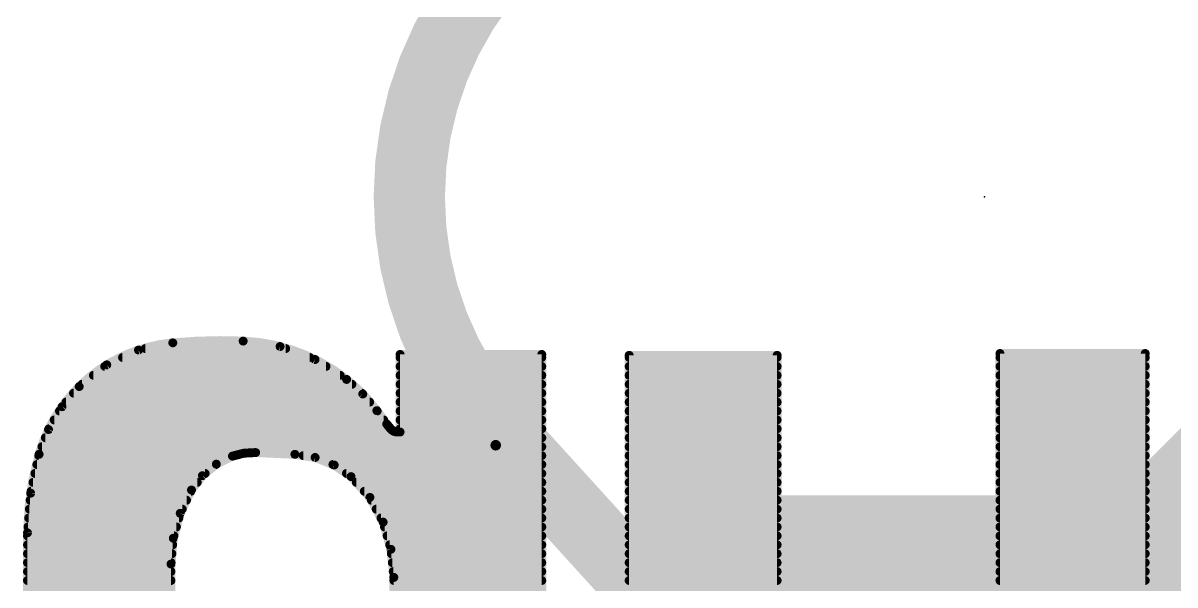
# Model space of a CAD drawing. Extents: x -0.1 to 26.8, y -8.9 to 12.8.
# Drawn here: x 7.166 to 10.449, y 2.07 to 3.67 of the extents above; entities that cross this region are included whole.
import ezdxf

# ---------------------------------------------------------------- set-up
doc = ezdxf.new("R2010")
doc.units = 0
for name, color, linetype in [('1', 12, 'CONTINUOUS'), ('21', 41, 'CONTINUOUS'), ('22', 40, 'CONTINUOUS'), ('23', 53, 'CONTINUOUS'), ('51', 53, 'CONTINUOUS')]:
    doc.layers.add(name, color=color, linetype=linetype)

# ---------------------------------------------------------------- blocks, each defined once
blk = doc.blocks.new('RECT')
blk.add_solid([(-0.5, -0.5), (0.5, -0.5), (-0.5, 0.5), (0.5, 0.5)])

msp = doc.modelspace()

# ---------------------------------------------------------------- linework, layer by layer
at = {"layer": '1', "const_width": 0.254}
for points in [[(11.6332, 3.5052), (10.3632, 2.2352)], [(10.3632, 2.2352), (10.3632, 1.143)]]:
    msp.add_lwpolyline(points, dxfattribs=at)
at = {"layer": '1', "const_width": 0.127}
for points in [[(10.4267, 2.2352, 1), (10.2997, 2.2352)], [(10.3183, 2.2801, 1), (10.4081, 2.1903)]]:
    msp.add_lwpolyline(points, format="xyb", dxfattribs=at)
at = {"layer": '21'}
for points, const_width in [([(8.5321, 3.8533, 0.391), (8.5321, 2.4967)], 0.2032), ([(8.5697, 2.5309, 1), (8.4945, 2.4625)], 0.1016), ([(8.4948, 2.4622, 1), (8.5694, 2.5312)], 0.1016)]:
    msp.add_lwpolyline(points, format="xyb", dxfattribs=dict(at, const_width=const_width))
at = {"layer": '21', "const_width": 0.2032}
msp.add_lwpolyline([(8.5321, 2.4967), (9.006, 1.975)], dxfattribs=at)
at = {"layer": '22'}
for points, const_width in [([(7.5929, 2.7596, 0.1741), (7.3262, 2.6351)], 0.0254), ([(7.7935, 2.7646, 0.0335), (7.5929, 2.7596)], 0.0254), ([(7.5927, 2.7659, 1), (7.5931, 2.7533)], 0.0127), ([(7.5923, 2.7659, 1), (7.5935, 2.7533)], 0.0127), ([(7.5942, 2.7534, 1), (7.5916, 2.7658)], 0.0127), ([(7.5935, 2.7533, 1), (7.5923, 2.7659)], 0.0127), ([(7.7944, 2.7709, 1), (7.7926, 2.7583)], 0.0127), ([(8.0882, 2.6554, 0.1577), (7.7935, 2.7646)], 0.0254), ([(7.7938, 2.7709, 1), (7.7932, 2.7583)], 0.0127), ([(7.7932, 2.7583, 1), (7.7938, 2.7709)], 0.0127), ([(7.7937, 2.7583, 1), (7.7933, 2.7709)], 0.0127), ([(7.9009, 2.7551, 1), (7.8965, 2.7432)], 0.0127), ([(7.8977, 2.7428, 1), (7.8996, 2.7554)], 0.0127), ([(7.4496, 2.7241, 1), (7.4496, 2.7115)], 0.0127), ([(7.4939, 2.7453, 1), (7.4965, 2.7329)], 0.0127), ([(7.4979, 2.7333, 1), (7.4925, 2.7448)], 0.0127), ([(7.5148, 2.7496, 1), (7.5148, 2.7369)], 0.0127), ([(7.9146, 2.7369, 1), (7.9146, 2.7496)], 0.0127), ([(7.9831, 2.7115, 1), (7.9831, 2.7241)], 0.0127), ([(8.0017, 2.7175, 1), (7.9949, 2.7068)], 0.0127), ([(8.2406, 2.7329, 1), (8.2406, 2.7202)], 0.0127), ([(8.247, 2.7265, 1), (8.2343, 2.7265)], 0.0127), ([(8.2406, 2.7329, 1), (8.2406, 2.7202)], 0.0127), ([(8.247, 2.7265, 1), (8.2343, 2.7265)], 0.0127), ([(8.2406, 2.7241, 1), (8.2406, 2.7115)], 0.0127), ([(8.6508, 2.7265, 1), (8.6381, 2.7265)], 0.0127), ([(8.6508, 2.7265, 1), (8.6381, 2.7265)], 0.0127), ([(8.6444, 2.7202, 1), (8.6444, 2.7329)], 0.0127), ([(8.6444, 2.7202, 1), (8.6444, 2.7329)], 0.0127), ([(8.6444, 2.7115, 1), (8.6444, 2.7241)], 0.0127), ([(8.8934, 2.7304, 1), (8.8934, 2.7177)], 0.0127), ([(8.8997, 2.724, 1), (8.8871, 2.724)], 0.0127), ([(8.8934, 2.7241, 1), (8.8934, 2.7115)], 0.0127), ([(9.3214, 2.724, 1), (9.3087, 2.724)], 0.0127), ([(9.315, 2.7177, 1), (9.315, 2.7304)], 0.0127), ([(9.315, 2.7115, 1), (9.315, 2.7241)], 0.0127), ([(9.95, 2.7355, 1), (9.95, 2.7228)], 0.0127), ([(9.9564, 2.7291, 1), (9.9437, 2.7291)], 0.0127), ([(9.95, 2.7241, 1), (9.95, 2.7115)], 0.0127), ([(10.3704, 2.7291, 1), (10.3577, 2.7291)], 0.0127), ([(10.364, 2.7228, 1), (10.364, 2.7355)], 0.0127), ([(10.364, 2.7115, 1), (10.364, 2.7241)], 0.0127), ([(7.399, 2.6987, 1), (7.399, 2.6861)], 0.0127), ([(7.402, 2.7026, 1), (7.4074, 2.6911)], 0.0127), ([(7.4086, 2.6918, 1), (7.4008, 2.7018)], 0.0127), ([(7.9961, 2.7062, 1), (8.0005, 2.7181)], 0.0127), ([(8.0296, 2.6861, 1), (8.0296, 2.6987)], 0.0127), ([(8.2406, 2.6987, 1), (8.2406, 2.6861)], 0.0127), ([(8.6444, 2.6861, 1), (8.6444, 2.6987)], 0.0127), ([(8.8934, 2.6987, 1), (8.8934, 2.6861)], 0.0127), ([(9.315, 2.6861, 1), (9.315, 2.6987)], 0.0127), ([(9.95, 2.6987, 1), (9.95, 2.6861)], 0.0127), ([(10.364, 2.6861, 1), (10.364, 2.6987)], 0.0127), ([(7.3668, 2.6734, 1), (7.3668, 2.6607)], 0.0127), ([(8.0698, 2.6607, 1), (8.0698, 2.6734)], 0.0127), ([(8.0925, 2.6601, 1), (8.0839, 2.6507)], 0.0127), ([(8.1745, 2.5665, 0.0664), (8.0882, 2.6554)], 0.0254), ([(8.0921, 2.6604, 1), (8.0843, 2.6504)], 0.0127), ([(8.0843, 2.6504, 1), (8.0921, 2.6604)], 0.0127), ([(8.0848, 2.65, 1), (8.0916, 2.6608)], 0.0127), ([(8.2406, 2.6734, 1), (8.2406, 2.6607)], 0.0127), ([(8.6444, 2.6607, 1), (8.6444, 2.6734)], 0.0127), ([(8.8934, 2.6734, 1), (8.8934, 2.6607)], 0.0127), ([(9.315, 2.6607, 1), (9.315, 2.6734)], 0.0127), ([(9.95, 2.6734, 1), (9.95, 2.6607)], 0.0127), ([(10.364, 2.6607, 1), (10.364, 2.6734)], 0.0127), ([(7.3262, 2.6351, 0.1281), (7.2119, 2.4421)], 0.0254), ([(7.3101, 2.6225, 1), (7.3101, 2.6099)], 0.0127), ([(7.3223, 2.6401, 1), (7.3301, 2.6301)], 0.0127), ([(7.3217, 2.6396, 1), (7.3307, 2.6306)], 0.0127), ([(7.331, 2.631, 1), (7.3214, 2.6392)], 0.0127), ([(7.3307, 2.6306, 1), (7.3217, 2.6396)], 0.0127), ([(7.3345, 2.6479, 1), (7.3345, 2.6353)], 0.0127), ([(8.1035, 2.6353, 1), (8.1035, 2.6479)], 0.0127), ([(8.1391, 2.6179, 1), (8.1295, 2.6097)], 0.0127), ([(8.1317, 2.6099, 1), (8.1317, 2.6225)], 0.0127), ([(8.2406, 2.6479, 1), (8.2406, 2.6353)], 0.0127), ([(8.2406, 2.6225, 1), (8.2406, 2.6099)], 0.0127), ([(8.6444, 2.6353, 1), (8.6444, 2.6479)], 0.0127), ([(8.6444, 2.6099, 1), (8.6444, 2.6225)], 0.0127), ([(8.8934, 2.6479, 1), (8.8934, 2.6353)], 0.0127), ([(8.8934, 2.6225, 1), (8.8934, 2.6099)], 0.0127), ([(9.315, 2.6353, 1), (9.315, 2.6479)], 0.0127), ([(9.315, 2.6099, 1), (9.315, 2.6225)], 0.0127), ([(9.95, 2.6479, 1), (9.95, 2.6353)], 0.0127), ([(9.95, 2.6225, 1), (9.95, 2.6099)], 0.0127), ([(10.364, 2.6353, 1), (10.364, 2.6479)], 0.0127), ([(10.364, 2.6099, 1), (10.364, 2.6225)], 0.0127), ([(7.2885, 2.5972, 1), (7.2885, 2.5845)], 0.0127), ([(8.13, 2.6091, 1), (8.1386, 2.6185)], 0.0127), ([(8.1539, 2.5845, 1), (8.1539, 2.5972)], 0.0127), ([(8.2406, 2.5972, 1), (8.2406, 2.5845)], 0.0127), ([(8.6444, 2.5845, 1), (8.6444, 2.5972)], 0.0127), ([(8.8934, 2.5972, 1), (8.8934, 2.5845)], 0.0127), ([(9.315, 2.5845, 1), (9.315, 2.5972)], 0.0127), ([(9.95, 2.5972, 1), (9.95, 2.5845)], 0.0127), ([(10.364, 2.5845, 1), (10.364, 2.5972)], 0.0127), ([(7.2701, 2.5717, 1), (7.2701, 2.5591)], 0.0127), ([(7.2725, 2.5817, 1), (7.2821, 2.5735)], 0.0127), ([(7.2828, 2.5743, 1), (7.2718, 2.5808)], 0.0127), ([(8.1796, 2.5703, 1), (8.1694, 2.5627)], 0.0127), ([(8.2025, 2.5284, 0.0022), (8.1745, 2.5665)], 0.0254), ([(8.1796, 2.5703, 1), (8.1694, 2.5627)], 0.0127), ([(8.1694, 2.5627, 1), (8.1796, 2.5703)], 0.0127), ([(8.1697, 2.5624, 1), (8.1793, 2.5706)], 0.0127), ([(8.1753, 2.5591, 1), (8.1753, 2.5717)], 0.0127), ([(8.2406, 2.5717, 1), (8.2406, 2.5591)], 0.0127), ([(8.6444, 2.5591, 1), (8.6444, 2.5717)], 0.0127), ([(8.8934, 2.5717, 1), (8.8934, 2.5591)], 0.0127), ([(9.315, 2.5591, 1), (9.315, 2.5717)], 0.0127), ([(9.95, 2.5717, 1), (9.95, 2.5591)], 0.0127), ([(10.364, 2.5591, 1), (10.364, 2.5717)], 0.0127), ([(7.255, 2.5463, 1), (7.255, 2.5337)], 0.0127), ([(8.194, 2.5337, 1), (8.194, 2.5463)], 0.0127), ([(8.2074, 2.5325, 1), (8.1976, 2.5243)], 0.0127), ([(8.2025, 2.5284, 0.0333), (8.2152, 2.5132)], 0.0254), ([(8.2076, 2.5321, 1), (8.1974, 2.5247)], 0.0127), ([(8.1974, 2.5246, 1), (8.2076, 2.5322)], 0.0127), ([(8.1974, 2.5247, 1), (8.2076, 2.5321)], 0.0127), ([(8.2406, 2.5463, 1), (8.2406, 2.5337)], 0.0127), ([(8.6444, 2.5337, 1), (8.6444, 2.5463)], 0.0127), ([(8.8934, 2.5463, 1), (8.8934, 2.5337)], 0.0127), ([(9.315, 2.5337, 1), (9.315, 2.5463)], 0.0127), ([(9.95, 2.5463, 1), (9.95, 2.5337)], 0.0127), ([(10.364, 2.5337, 1), (10.364, 2.5463)], 0.0127), ([(7.2299, 2.4956, 1), (7.2299, 2.4829)], 0.0127), ([(7.2334, 2.5159, 1), (7.2443, 2.5094)], 0.0127), ([(7.2448, 2.5104, 1), (7.2329, 2.5149)], 0.0127), ([(7.24, 2.521, 1), (7.24, 2.5083)], 0.0127), ([(8.2188, 2.5184, 1), (8.2116, 2.508)], 0.0127), ([(8.2152, 2.5132, 0.205), (8.233, 2.5056)], 0.0254), ([(8.2198, 2.5176, 1), (8.2106, 2.5088)], 0.0127), ([(8.2103, 2.5091, 1), (8.2201, 2.5173)], 0.0127), ([(8.2106, 2.5088, 1), (8.2198, 2.5176)], 0.0127), ([(8.214, 2.5083, 1), (8.214, 2.521)], 0.0127), ([(8.2246, 2.5138, 1), (8.2221, 2.5014)], 0.0127), ([(8.2197, 2.5024, 1), (8.2269, 2.5128)], 0.0127), ([(8.233, 2.512, 1), (8.233, 2.4993)], 0.0127), ([(8.233, 2.512, 1), (8.233, 2.4993)], 0.0127), ([(8.2317, 2.4994, 1), (8.2343, 2.5118)], 0.0127), ([(8.233, 2.4993, 1), (8.233, 2.5119)], 0.0127), ([(8.2406, 2.521, 1), (8.2406, 2.5083)], 0.0127), ([(8.2343, 2.5056, 1), (8.247, 2.5056)], 0.0127), ([(8.2343, 2.5056, 1), (8.247, 2.5056)], 0.0127), ([(8.2406, 2.4993, 1), (8.2406, 2.512)], 0.0127), ([(8.2406, 2.4993, 1), (8.2406, 2.512)], 0.0127), ([(8.6444, 2.5083, 1), (8.6444, 2.521)], 0.0127), ([(8.6444, 2.4829, 1), (8.6444, 2.4956)], 0.0127), ([(8.8934, 2.521, 1), (8.8934, 2.5083)], 0.0127), ([(8.8934, 2.4956, 1), (8.8934, 2.4829)], 0.0127), ([(9.315, 2.5083, 1), (9.315, 2.521)], 0.0127), ([(9.315, 2.4829, 1), (9.315, 2.4956)], 0.0127), ([(9.95, 2.521, 1), (9.95, 2.5083)], 0.0127), ([(9.95, 2.4956, 1), (9.95, 2.4829)], 0.0127), ([(10.364, 2.5083, 1), (10.364, 2.521)], 0.0127), ([(10.364, 2.4829, 1), (10.364, 2.4956)], 0.0127), ([(7.2202, 2.4701, 1), (7.2202, 2.4575)], 0.0127), ([(8.6444, 2.4575, 1), (8.6444, 2.4701)], 0.0127), ([(8.8934, 2.4701, 1), (8.8934, 2.4575)], 0.0127), ([(9.315, 2.4575, 1), (9.315, 2.4701)], 0.0127), ([(9.95, 2.4701, 1), (9.95, 2.4575)], 0.0127), ([(10.364, 2.4575, 1), (10.364, 2.4701)], 0.0127), ([(7.2119, 2.4421, 0.0668), (7.1789, 2.2185)], 0.0254), ([(7.2111, 2.4447, 1), (7.2111, 2.4321)], 0.0127), ([(7.206, 2.4444, 1), (7.2178, 2.4398)], 0.0127), ([(7.2058, 2.4439, 1), (7.218, 2.4403)], 0.0127), ([(7.2181, 2.4408, 1), (7.2057, 2.4434)], 0.0127), ([(7.218, 2.4403, 1), (7.2058, 2.4439)], 0.0127), ([(7.7631, 2.437, 0.1719), (7.6462, 2.3405)], 0.0254), ([(7.7615, 2.4432, 1), (7.7647, 2.4308)], 0.0127), ([(7.8291, 2.4471, 0.0992), (7.7631, 2.437)], 0.0254), ([(7.7609, 2.443, 1), (7.7653, 2.431)], 0.0127), ([(7.7659, 2.4313, 1), (7.7603, 2.4427)], 0.0127), ([(7.7653, 2.431, 1), (7.7609, 2.443)], 0.0127), ([(7.7686, 2.4321, 1), (7.7686, 2.4447)], 0.0127), ([(7.7953, 2.4517, 1), (7.7959, 2.439)], 0.0127), ([(7.7972, 2.4392, 1), (7.794, 2.4515)], 0.0127), ([(7.8294, 2.4534, 1), (7.8288, 2.4408)], 0.0127), ([(7.8291, 2.4471, 0.0006), (7.9409, 2.4421)], 0.0254), ([(7.8294, 2.4534, 1), (7.8288, 2.4408)], 0.0127), ([(7.8294, 2.4408, 1), (7.8288, 2.4534)], 0.0127), ([(7.8288, 2.4408, 1), (7.8294, 2.4534)], 0.0127), ([(7.9419, 2.4484, 1), (7.9399, 2.4358)], 0.0127), ([(8.1009, 2.3786, 0.1688), (7.9409, 2.4421)], 0.0254), ([(7.9412, 2.4484, 1), (7.9406, 2.4358)], 0.0127), ([(7.9406, 2.4358, 1), (7.9412, 2.4484)], 0.0127), ([(7.9406, 2.4358, 1), (7.9412, 2.4484)], 0.0127), ([(7.9646, 2.4447, 1), (7.9646, 2.4321)], 0.0127), ([(8.0009, 2.439, 1), (7.9962, 2.4272)], 0.0127), ([(7.9976, 2.4268, 1), (7.9995, 2.4394)], 0.0127), ([(8.6444, 2.4321, 1), (8.6444, 2.4447)], 0.0127), ([(8.8934, 2.4447, 1), (8.8934, 2.4321)], 0.0127), ([(9.315, 2.4321, 1), (9.315, 2.4447)], 0.0127), ([(9.95, 2.4447, 1), (9.95, 2.4321)], 0.0127), ([(10.364, 2.4321, 1), (10.364, 2.4447)], 0.0127), ([(7.2001, 2.3939, 1), (7.2001, 2.3813)], 0.0127), ([(7.2056, 2.4194, 1), (7.2056, 2.4067)], 0.0127), ([(7.6851, 2.3813, 1), (7.6851, 2.3939)], 0.0127), ([(7.7143, 2.4197, 1), (7.7199, 2.4084)], 0.0127), ([(7.7211, 2.4091, 1), (7.7131, 2.4189)], 0.0127), ([(7.7158, 2.4067, 1), (7.7158, 2.4194)], 0.0127), ([(8.0492, 2.4194, 1), (8.0492, 2.4067)], 0.0127), ([(8.0564, 2.4168, 1), (8.0492, 2.4063)], 0.0127), ([(8.0504, 2.4057, 1), (8.0551, 2.4175)], 0.0127), ([(8.0878, 2.3939, 1), (8.0878, 2.3813)], 0.0127), ([(8.6444, 2.4067, 1), (8.6444, 2.4194)], 0.0127), ([(8.6444, 2.3813, 1), (8.6444, 2.3939)], 0.0127), ([(8.8934, 2.4194, 1), (8.8934, 2.4067)], 0.0127), ([(8.8934, 2.3939, 1), (8.8934, 2.3813)], 0.0127), ([(9.315, 2.4067, 1), (9.315, 2.4194)], 0.0127), ([(9.315, 2.3813, 1), (9.315, 2.3939)], 0.0127), ([(9.95, 2.4194, 1), (9.95, 2.4067)], 0.0127), ([(9.95, 2.3939, 1), (9.95, 2.3813)], 0.0127), ([(10.364, 2.4067, 1), (10.364, 2.4194)], 0.0127), ([(10.364, 2.3813, 1), (10.364, 2.3939)], 0.0127), ([(7.1946, 2.3685, 1), (7.1946, 2.3559)], 0.0127), ([(7.6628, 2.3559, 1), (7.6628, 2.3685)], 0.0127), ([(7.6734, 2.3862, 1), (7.6815, 2.3764)], 0.0127), ([(7.6825, 2.3774, 1), (7.6724, 2.3852)], 0.0127), ([(8.1056, 2.3829, 1), (8.0962, 2.3743)], 0.0127), ([(8.1923, 2.249, 0.1229), (8.1009, 2.3786)], 0.0254), ([(8.105, 2.3834, 1), (8.0968, 2.3738)], 0.0127), ([(8.0968, 2.3738, 1), (8.105, 2.3834)], 0.0127), ([(8.0973, 2.3734, 1), (8.1045, 2.3838)], 0.0127), ([(8.1158, 2.3685, 1), (8.1158, 2.3559)], 0.0127), ([(8.6444, 2.3559, 1), (8.6444, 2.3685)], 0.0127), ([(8.8934, 2.3685, 1), (8.8934, 2.3559)], 0.0127), ([(9.315, 2.3559, 1), (9.315, 2.3685)], 0.0127), ([(9.95, 2.3685, 1), (9.95, 2.3559)], 0.0127), ([(10.364, 2.3559, 1), (10.364, 2.3685)], 0.0127), ([(7.1817, 2.3327, 1), (7.1941, 2.3301)], 0.0127), ([(7.1943, 2.3309, 1), (7.1816, 2.3319)], 0.0127), ([(7.1891, 2.3432, 1), (7.1891, 2.3305)], 0.0127), ([(7.6462, 2.3405, 0.136), (7.5878, 2.1296)], 0.0254), ([(7.6412, 2.3444, 1), (7.6512, 2.3366)], 0.0127), ([(7.6408, 2.3438, 1), (7.6516, 2.3372)], 0.0127), ([(7.6519, 2.3377, 1), (7.6405, 2.3433)], 0.0127), ([(7.6516, 2.3372, 1), (7.6408, 2.3438)], 0.0127), ([(7.6444, 2.3305, 1), (7.6444, 2.3432)], 0.0127), ([(8.1388, 2.3432, 1), (8.1388, 2.3305)], 0.0127), ([(8.1602, 2.3224, 1), (8.149, 2.3164)], 0.0127), ([(8.6444, 2.3305, 1), (8.6444, 2.3432)], 0.0127), ([(8.8934, 2.3432, 1), (8.8934, 2.3305)], 0.0127), ([(9.315, 2.3305, 1), (9.315, 2.3432)], 0.0127), ([(9.95, 2.3432, 1), (9.95, 2.3305)], 0.0127), ([(10.364, 2.3305, 1), (10.364, 2.3432)], 0.0127), ([(7.1843, 2.2923, 1), (7.1843, 2.2797)], 0.0127), ([(7.1863, 2.3177, 1), (7.1863, 2.3051)], 0.0127), ([(7.6199, 2.2797, 1), (7.6199, 2.2923)], 0.0127), ([(7.6321, 2.3051, 1), (7.6321, 2.3177)], 0.0127), ([(8.1499, 2.3152, 1), (8.1593, 2.3237)], 0.0127), ([(8.1589, 2.3177, 1), (8.1589, 2.3051)], 0.0127), ([(8.1725, 2.2923, 1), (8.1725, 2.2797)], 0.0127), ([(8.6444, 2.3051, 1), (8.6444, 2.3177)], 0.0127), ([(8.6444, 2.2797, 1), (8.6444, 2.2923)], 0.0127), ([(8.8934, 2.3177, 1), (8.8934, 2.3051)], 0.0127), ([(8.8934, 2.2923, 1), (8.8934, 2.2797)], 0.0127), ([(9.315, 2.3051, 1), (9.315, 2.3177)], 0.0127), ([(9.315, 2.2797, 1), (9.315, 2.2923)], 0.0127), ([(9.95, 2.3177, 1), (9.95, 2.3051)], 0.0127), ([(9.95, 2.2923, 1), (9.95, 2.2797)], 0.0127), ([(10.364, 2.3051, 1), (10.364, 2.3177)], 0.0127), ([(10.364, 2.2797, 1), (10.364, 2.2923)], 0.0127), ([(7.1823, 2.267, 1), (7.1823, 2.2543)], 0.0127), ([(7.6084, 2.2769, 1), (7.6198, 2.2713)], 0.0127), ([(7.6202, 2.2724, 1), (7.608, 2.2758)], 0.0127), ([(7.6104, 2.2543, 1), (7.6104, 2.267)], 0.0127), ([(8.1861, 2.267, 1), (8.1861, 2.2543)], 0.0127), ([(8.6444, 2.2543, 1), (8.6444, 2.267)], 0.0127), ([(8.8934, 2.267, 1), (8.8934, 2.2543)], 0.0127), ([(9.315, 2.2543, 1), (9.315, 2.267)], 0.0127), ([(9.95, 2.267, 1), (9.95, 2.2543)], 0.0127), ([(10.364, 2.2543, 1), (10.364, 2.267)], 0.0127), ([(7.1802, 2.2416, 1), (7.1802, 2.2289)], 0.0127), ([(7.6033, 2.2289, 1), (7.6033, 2.2416)], 0.0127), ([(8.1984, 2.2508, 1), (8.1862, 2.2472)], 0.0127), ([(8.2228, 2.0915, 0.0895), (8.1923, 2.249)], 0.0254), ([(8.1982, 2.2513, 1), (8.1864, 2.2467)], 0.0127), ([(8.1864, 2.2467, 1), (8.1982, 2.2513)], 0.0127), ([(8.1867, 2.246, 1), (8.1979, 2.252)], 0.0127), ([(8.1963, 2.2416, 1), (8.1963, 2.2289)], 0.0127), ([(8.6444, 2.2289, 1), (8.6444, 2.2416)], 0.0127), ([(8.8934, 2.2416, 1), (8.8934, 2.2289)], 0.0127), ([(9.315, 2.2289, 1), (9.315, 2.2416)], 0.0127), ([(9.95, 2.2416, 1), (9.95, 2.2289)], 0.0127), ([(10.364, 2.2289, 1), (10.364, 2.2416)], 0.0127), ([(7.1726, 2.219, 1), (7.1852, 2.218)], 0.0127), ([(7.1726, 2.2186, 1), (7.1852, 2.2184)], 0.0127), ([(7.1789, 2.2161, 1), (7.1789, 2.2035)], 0.0127), ([(7.1853, 2.2185, 1), (7.1726, 2.2185)], 0.0127), ([(7.1853, 2.2185, 1), (7.1726, 2.2185)], 0.0127), ([(7.6007, 2.2025, 1), (7.5881, 2.2036)], 0.0127), ([(7.5883, 2.2047, 1), (7.6005, 2.2013)], 0.0127), ([(7.5963, 2.2035, 1), (7.5963, 2.2161)], 0.0127), ([(8.2036, 2.2161, 1), (8.2036, 2.2035)], 0.0127), ([(8.6444, 2.2035, 1), (8.6444, 2.2161)], 0.0127), ([(8.8934, 2.2161, 1), (8.8934, 2.2035)], 0.0127), ([(9.315, 2.2035, 1), (9.315, 2.2161)], 0.0127), ([(9.95, 2.2161, 1), (9.95, 2.2035)], 0.0127), ([(10.364, 2.2035, 1), (10.364, 2.2161)], 0.0127), ([(7.1789, 2.1907, 1), (7.1789, 2.1781)], 0.0127), ([(7.1789, 2.1654, 1), (7.1789, 2.1527)], 0.0127), ([(7.5905, 2.1527, 1), (7.5905, 2.1654)], 0.0127), ([(7.5927, 2.1781, 1), (7.5927, 2.1907)], 0.0127), ([(8.2109, 2.1907, 1), (8.2109, 2.1781)], 0.0127), ([(8.2209, 2.1723, 1), (8.2083, 2.171)], 0.0127), ([(8.2085, 2.1699, 1), (8.2207, 2.1734)], 0.0127), ([(8.2159, 2.1654, 1), (8.2159, 2.1527)], 0.0127), ([(8.6444, 2.1781, 1), (8.6444, 2.1907)], 0.0127), ([(8.6444, 2.1527, 1), (8.6444, 2.1654)], 0.0127), ([(8.8934, 2.1654, 1), (8.8934, 2.1527)], 0.0127), ([(8.8934, 2.1907, 1), (8.8934, 2.1781)], 0.0127), ([(9.315, 2.1781, 1), (9.315, 2.1907)], 0.0127), ([(9.315, 2.1527, 1), (9.315, 2.1654)], 0.0127), ([(9.95, 2.1654, 1), (9.95, 2.1527)], 0.0127), ([(9.95, 2.1907, 1), (9.95, 2.1781)], 0.0127), ([(10.364, 2.1781, 1), (10.364, 2.1907)], 0.0127), ([(10.364, 2.1527, 1), (10.364, 2.1654)], 0.0127), ([(7.1789, 2.1399, 1), (7.1789, 2.1273)], 0.0127), ([(7.5942, 2.1296, 1), (7.5815, 2.1296)], 0.0127), ([(7.5942, 2.1296, 1), (7.5815, 2.1296)], 0.0127), ([(7.5815, 2.1302, 1), (7.5941, 2.129)], 0.0127), ([(7.5815, 2.1296, 1), (7.5941, 2.1296)], 0.0127), ([(7.5882, 2.1273, 1), (7.5882, 2.1399)], 0.0127), ([(8.2185, 2.1399, 1), (8.2185, 2.1273)], 0.0127), ([(8.6444, 2.1273, 1), (8.6444, 2.1399)], 0.0127), ([(8.8934, 2.1399, 1), (8.8934, 2.1273)], 0.0127), ([(9.315, 2.1273, 1), (9.315, 2.1399)], 0.0127), ([(9.95, 2.1399, 1), (9.95, 2.1273)], 0.0127), ([(10.364, 2.1273, 1), (10.364, 2.1399)], 0.0127), ([(7.1789, 2.1145, 1), (7.1789, 2.1019)], 0.0127), ([(7.5878, 2.1019, 1), (7.5878, 2.1145)], 0.0127), ([(8.2211, 2.1145, 1), (8.2211, 2.1019)], 0.0127), ([(8.2228, 2.023, 0.0064), (8.2228, 2.0915)], 0.0254), ([(8.2291, 2.0916, 1), (8.2165, 2.0914)], 0.0127), ([(8.2292, 2.0915, 1), (8.2165, 2.0915)], 0.0127), ([(8.6444, 2.1019, 1), (8.6444, 2.1145)], 0.0127), ([(8.8934, 2.1145, 1), (8.8934, 2.1019)], 0.0127), ([(9.315, 2.1019, 1), (9.315, 2.1145)], 0.0127), ([(9.95, 2.1145, 1), (9.95, 2.1019)], 0.0127), ([(10.364, 2.1019, 1), (10.364, 2.1145)], 0.0127), ([(7.1789, 2.0892, 1), (7.1789, 2.0765)], 0.0127), ([(7.5878, 2.0765, 1), (7.5878, 2.0892)], 0.0127), ([(8.2165, 2.0914, 1), (8.2291, 2.0916)], 0.0127), ([(8.2228, 2.0892, 1), (8.2228, 2.0765)], 0.0127), ([(8.2165, 2.0909, 1), (8.2291, 2.0921)], 0.0127), ([(8.6444, 2.0765, 1), (8.6444, 2.0892)], 0.0127), ([(8.8934, 2.0892, 1), (8.8934, 2.0765)], 0.0127), ([(9.315, 2.0765, 1), (9.315, 2.0892)], 0.0127), ([(9.95, 2.0892, 1), (9.95, 2.0765)], 0.0127), ([(10.364, 2.0765, 1), (10.364, 2.0892)], 0.0127)]:
    msp.add_lwpolyline(points, format="xyb", dxfattribs=dict(at, const_width=const_width))
at = {"layer": '22', "const_width": 0.0254}
for points in [[(7.5929, 2.7596), (7.4952, 2.7391)], [(7.7935, 2.7646), (7.5929, 2.7596)], [(7.8987, 2.7491), (7.7935, 2.7646)], [(7.9983, 2.7122), (7.8987, 2.7491)], [(7.4952, 2.7391), (7.4047, 2.6968)], [(7.4496, 2.7178), (7.9831, 2.7178)], [(7.5148, 2.7432), (7.9146, 2.7432)], [(8.0882, 2.6554), (7.9983, 2.7122)], [(8.6444, 2.7265), (8.2406, 2.7265)], [(8.2406, 2.7265), (8.2406, 2.5056)], [(8.6444, 2.7265), (8.2406, 2.7265)], [(8.2406, 2.7265), (8.2406, 2.5056)], [(8.2406, 2.7178), (8.6444, 2.7178)], [(8.6444, 1.1543), (8.6444, 2.7265)], [(8.6444, 1.1543), (8.6444, 2.7265)], [(8.8934, 1.1619), (8.8934, 2.724)], [(8.8934, 2.724), (9.315, 2.724)], [(8.8934, 2.7178), (9.315, 2.7178)], [(9.315, 2.724), (9.315, 1.8934)], [(9.95, 1.7283), (9.95, 2.7291)], [(9.95, 2.7291), (10.364, 2.7291)], [(9.95, 2.7178), (10.364, 2.7178)], [(10.364, 2.7291), (10.364, 1.6496)], [(7.4047, 2.6968), (7.3262, 2.6351)], [(7.399, 2.6924), (8.0296, 2.6924)], [(8.2406, 2.6924), (8.6444, 2.6924)], [(8.8934, 2.6924), (9.315, 2.6924)], [(9.95, 2.6924), (10.364, 2.6924)], [(7.3668, 2.667), (8.0698, 2.667)], [(8.1343, 2.6138), (8.0882, 2.6554)], [(8.2406, 2.667), (8.6444, 2.667)], [(8.8934, 2.667), (9.315, 2.667)], [(9.95, 2.667), (10.364, 2.667)], [(7.3262, 2.6351), (7.2773, 2.5776)], [(7.3101, 2.6162), (8.1317, 2.6162)], [(7.3345, 2.6416), (8.1035, 2.6416)], [(8.1745, 2.5665), (8.1343, 2.6138)], [(8.2406, 2.6416), (8.6444, 2.6416)], [(8.2406, 2.6162), (8.6444, 2.6162)], [(8.8934, 2.6416), (9.315, 2.6416)], [(8.8934, 2.6162), (9.315, 2.6162)], [(9.95, 2.6416), (10.364, 2.6416)], [(9.95, 2.6162), (10.364, 2.6162)], [(7.2885, 2.5908), (8.1539, 2.5908)], [(8.2406, 2.5908), (8.6444, 2.5908)], [(8.8934, 2.5908), (9.315, 2.5908)], [(9.95, 2.5908), (10.364, 2.5908)], [(7.2773, 2.5776), (7.2388, 2.5126)], [(7.2701, 2.5654), (8.1753, 2.5654)], [(8.2025, 2.5284), (8.1745, 2.5665)], [(8.2406, 2.5654), (8.6444, 2.5654)], [(8.8934, 2.5654), (9.315, 2.5654)], [(9.95, 2.5654), (10.364, 2.5654)], [(7.255, 2.54), (8.194, 2.54)], [(8.2152, 2.5132), (8.2025, 2.5284)], [(8.2406, 2.54), (8.6444, 2.54)], [(8.8934, 2.54), (9.315, 2.54)], [(9.95, 2.54), (10.364, 2.54)], [(7.2388, 2.5126), (7.2119, 2.4421)], [(7.2299, 2.4892), (8.6444, 2.4892)], [(7.24, 2.5146), (8.214, 2.5146)], [(8.2233, 2.5076), (8.2152, 2.5132)], [(8.233, 2.5056), (8.2233, 2.5076)], [(8.2406, 2.5056), (8.233, 2.5056)], [(8.2406, 2.5056), (8.233, 2.5056)], [(8.2406, 2.5146), (8.6444, 2.5146)], [(8.8934, 2.5146), (9.315, 2.5146)], [(8.8934, 2.4892), (9.315, 2.4892)], [(9.95, 2.5146), (10.364, 2.5146)], [(9.95, 2.4892), (10.364, 2.4892)], [(7.2202, 2.4638), (8.6444, 2.4638)], [(8.8934, 2.4638), (9.315, 2.4638)], [(9.95, 2.4638), (10.364, 2.4638)], [(7.2119, 2.4421), (7.1879, 2.3314)], [(7.2111, 2.4384), (7.7686, 2.4384)], [(7.7171, 2.414), (7.7631, 2.437)], [(7.7631, 2.437), (7.7956, 2.4453)], [(7.7956, 2.4453), (7.8291, 2.4471)], [(7.8291, 2.4471), (7.9409, 2.4421)], [(7.9409, 2.4421), (7.9985, 2.4331)], [(7.9646, 2.4384), (8.6444, 2.4384)], [(7.9985, 2.4331), (8.0528, 2.4116)], [(8.8934, 2.4384), (9.315, 2.4384)], [(9.95, 2.4384), (10.364, 2.4384)], [(7.2001, 2.3876), (7.6851, 2.3876)], [(7.2056, 2.413), (7.7158, 2.413)], [(7.6775, 2.3813), (7.7171, 2.414)], [(8.0492, 2.413), (8.6444, 2.413)], [(8.0528, 2.4116), (8.1009, 2.3786)], [(8.0878, 2.3876), (8.6444, 2.3876)], [(8.8934, 2.413), (9.315, 2.413)], [(8.8934, 2.3876), (9.315, 2.3876)], [(9.95, 2.413), (10.364, 2.413)], [(9.95, 2.3876), (10.364, 2.3876)], [(7.1946, 2.3622), (7.6628, 2.3622)], [(7.6462, 2.3405), (7.6775, 2.3813)], [(8.1009, 2.3786), (8.1546, 2.3194)], [(8.1158, 2.3622), (8.6444, 2.3622)], [(8.8934, 2.3622), (9.315, 2.3622)], [(9.95, 2.3622), (10.364, 2.3622)], [(7.1879, 2.3314), (7.1789, 2.2185)], [(7.1891, 2.3368), (7.6444, 2.3368)], [(7.6141, 2.2741), (7.6462, 2.3405)], [(8.1388, 2.3368), (8.6444, 2.3368)], [(8.1546, 2.3194), (8.1923, 2.249)], [(8.8934, 2.3368), (9.315, 2.3368)], [(9.95, 2.3368), (10.364, 2.3368)], [(7.1843, 2.286), (7.6199, 2.286)], [(7.1863, 2.3114), (7.6321, 2.3114)], [(8.1589, 2.3114), (8.6444, 2.3114)], [(8.1725, 2.286), (8.6444, 2.286)], [(8.8934, 2.3114), (9.315, 2.3114)], [(8.8934, 2.286), (9.315, 2.286)], [(9.95, 2.3114), (10.364, 2.3114)], [(9.95, 2.286), (10.364, 2.286)], [(7.1823, 2.2606), (7.6104, 2.2606)], [(7.5944, 2.203), (7.6141, 2.2741)], [(8.1861, 2.2606), (8.6444, 2.2606)], [(8.8934, 2.2606), (9.315, 2.2606)], [(9.95, 2.2606), (10.364, 2.2606)], [(7.1802, 2.2352), (7.6033, 2.2352)], [(8.1923, 2.249), (8.2146, 2.1716)], [(8.1963, 2.2352), (8.6444, 2.2352)], [(8.8934, 2.2352), (9.315, 2.2352)], [(9.95, 2.2352), (10.364, 2.2352)], [(7.1789, 2.2185), (7.1789, 1.1644)], [(7.1789, 2.2185), (7.1789, 1.1644)], [(7.1789, 2.2098), (7.5963, 2.2098)], [(7.5878, 2.1296), (7.5944, 2.203)], [(8.2036, 2.2098), (8.6444, 2.2098)], [(8.8934, 2.2098), (9.315, 2.2098)], [(9.95, 2.2098), (10.364, 2.2098)], [(7.1789, 2.1844), (7.5927, 2.1844)], [(7.1789, 2.159), (7.5905, 2.159)], [(8.2109, 2.1844), (8.6444, 2.1844)], [(8.2146, 2.1716), (8.2228, 2.0915)], [(8.2159, 2.159), (8.6444, 2.159)], [(8.8934, 2.1844), (9.315, 2.1844)], [(8.8934, 2.159), (9.315, 2.159)], [(9.95, 2.1844), (10.364, 2.1844)], [(9.95, 2.159), (10.364, 2.159)], [(7.1789, 2.1336), (7.5882, 2.1336)], [(7.5878, 1.1644), (7.5878, 2.1296)], [(7.5878, 1.1644), (7.5878, 2.1296)], [(8.2185, 2.1336), (8.6444, 2.1336)], [(8.8934, 2.1336), (9.315, 2.1336)], [(9.95, 2.1336), (10.364, 2.1336)], [(7.1789, 2.1082), (7.5878, 2.1082)], [(8.2211, 2.1082), (8.6444, 2.1082)], [(8.2228, 2.0915), (8.2228, 1.1543)], [(8.8934, 2.1082), (9.315, 2.1082)], [(9.95, 2.1082), (10.364, 2.1082)], [(7.1789, 2.0828), (7.5878, 2.0828)], [(7.1789, 2.0574), (7.5878, 2.0574)], [(8.2228, 2.0828), (8.6444, 2.0828)], [(8.2228, 2.0574), (8.6444, 2.0574)], [(8.8934, 2.0828), (9.315, 2.0828)], [(8.8934, 2.0574), (9.315, 2.0574)], [(9.95, 2.0828), (10.364, 2.0828)], [(9.95, 2.0574), (10.364, 2.0574)]]:
    msp.add_lwpolyline(points, dxfattribs=at)
at = {"layer": '23'}
msp.add_point((9.906, 3.175), dxfattribs=at)
at = {"layer": '51'}
for points, const_width in [([(8.5131, 3.8821, 0.4142), (8.5131, 2.4679)], 0.03), ([(8.5184, 2.4732, 1), (8.5078, 2.4626)], 0.015), ([(8.5078, 2.4626, 1), (8.5184, 2.4732)], 0.015)]:
    msp.add_lwpolyline(points, format="xyb", dxfattribs=dict(at, const_width=const_width))
at = {"layer": '51', "const_width": 0.03}
msp.add_lwpolyline([(8.5131, 2.4679), (9.306, 1.675)], dxfattribs=at)

# ---------------------------------------------------------------- block references
at = {"layer": '1', "xscale": 1.3, "yscale": 1.3}
msp.add_blockref('RECT', (9.906, 1.675), dxfattribs=at)

doc.saveas('drawing.dxf')
